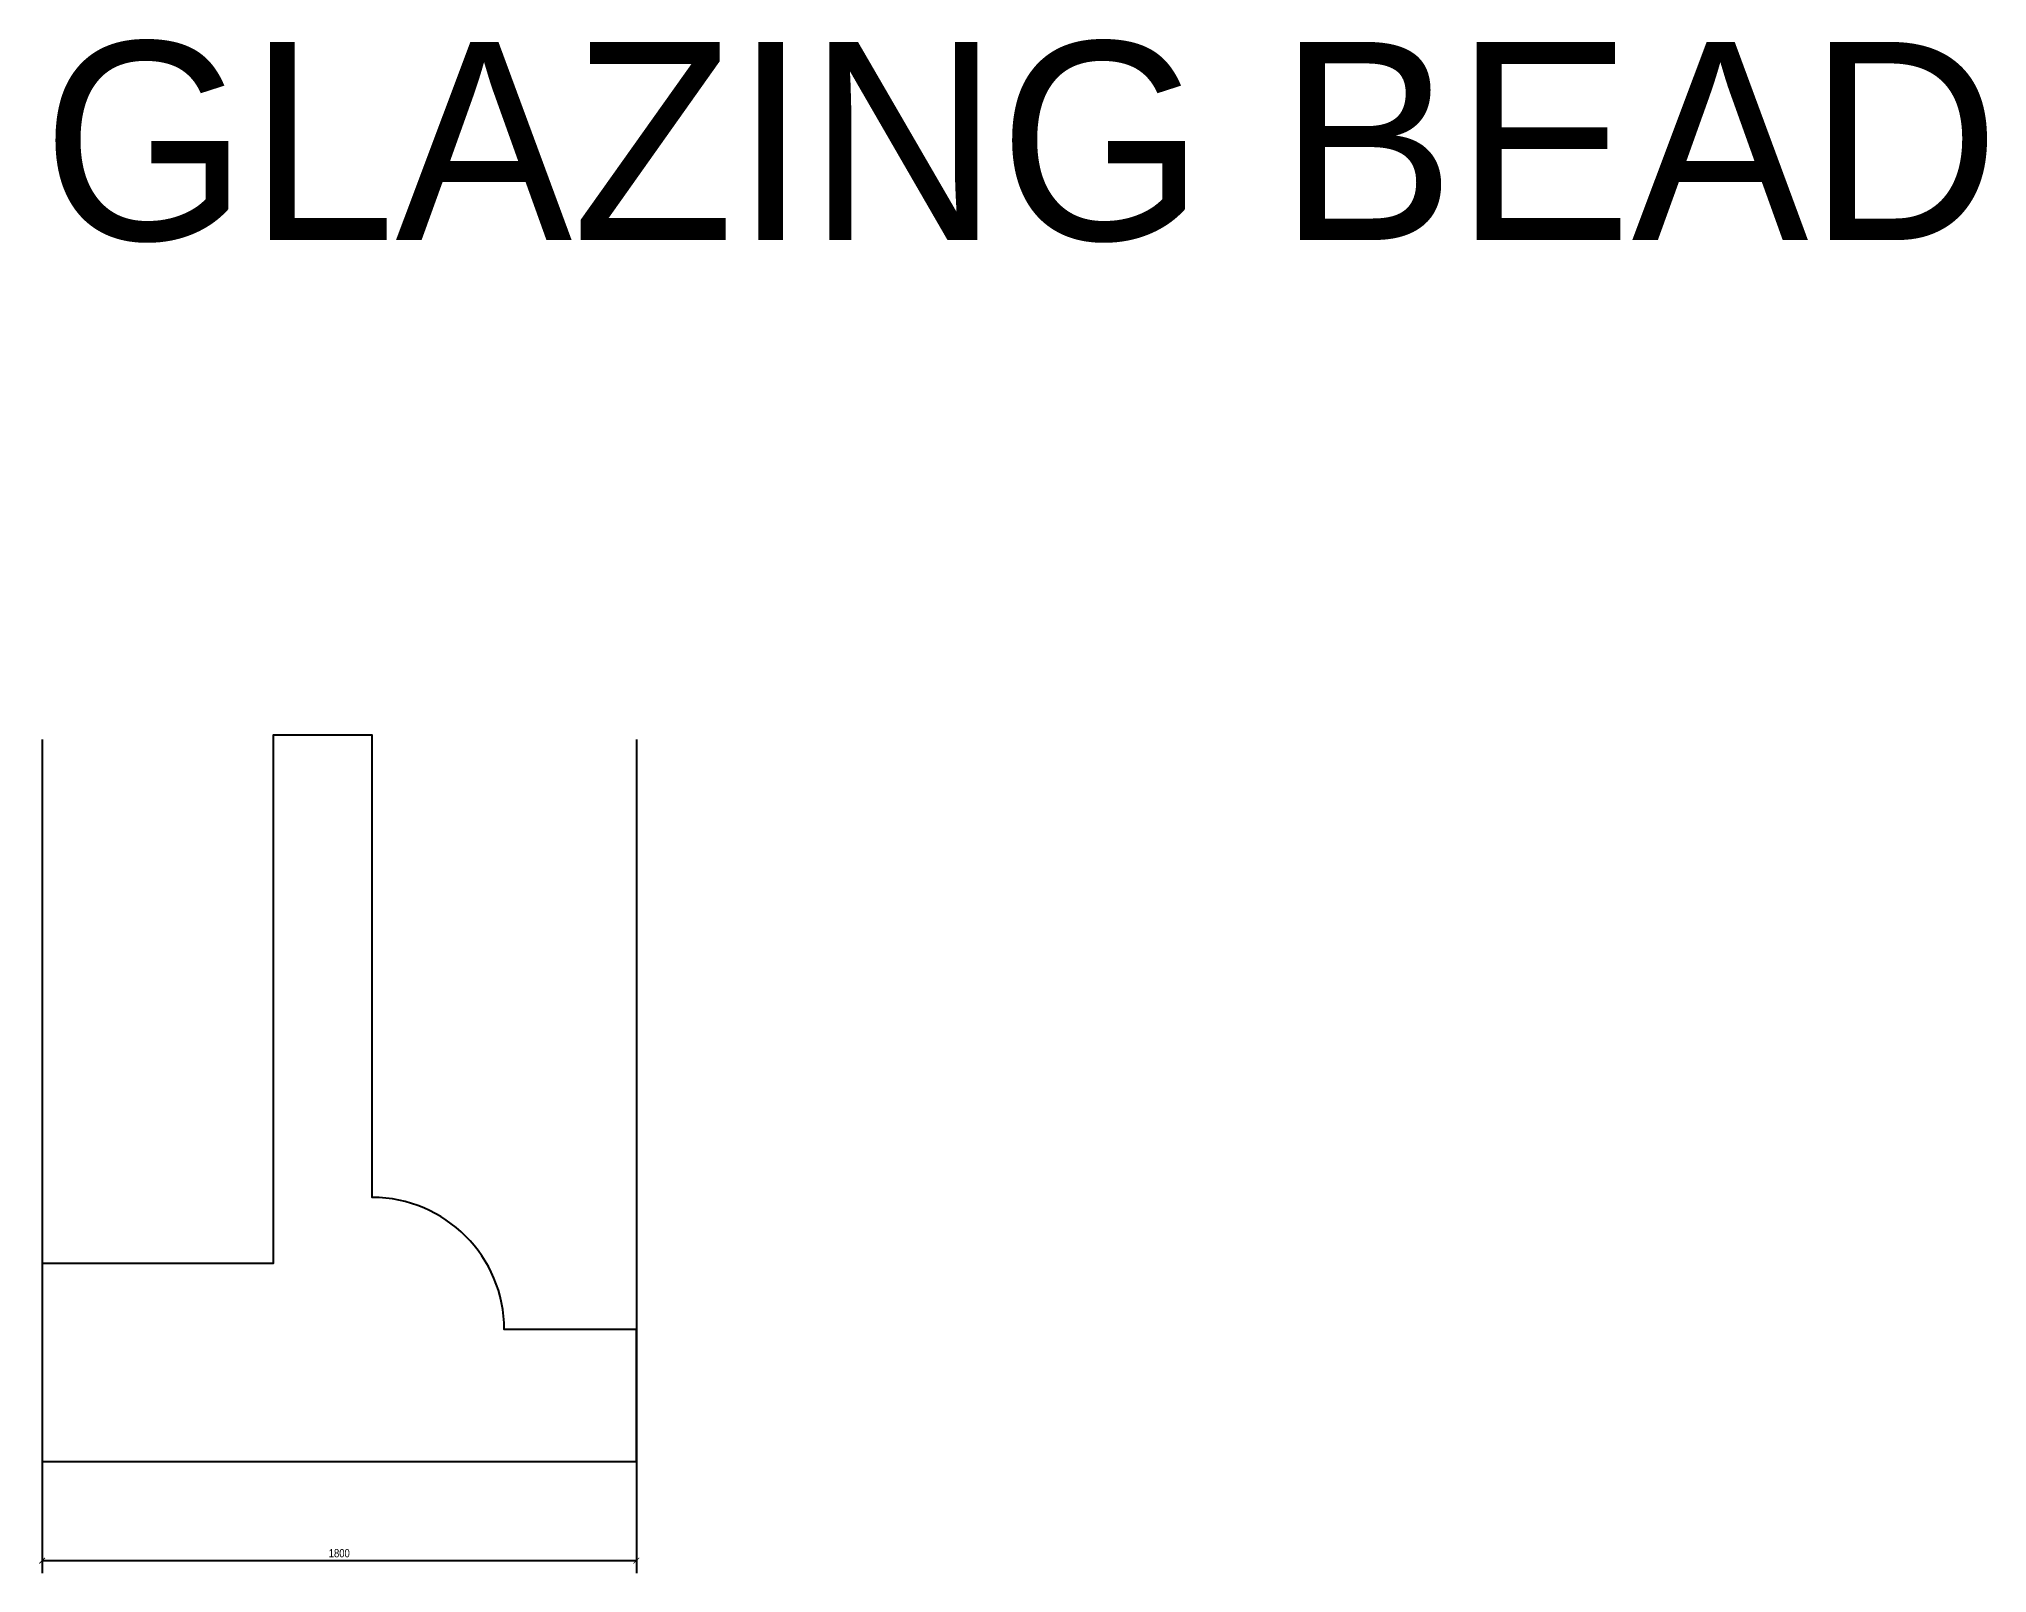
# Model space of a CAD drawing. Header units: millimetres. Extents: x -0.1 to 58.9, y -3.4 to 43.1.
import ezdxf

# ---------------------------------------------------------------- set-up
doc = ezdxf.new("R2010")
doc.units = ezdxf.units.MM
for name, color, linetype in [('DIM', 3, 'Continuous'), ('PROFILE', 7, 'Continuous'), ('TEXT', 2, 'Continuous')]:
    doc.layers.add(name, color=color, linetype=linetype)
doc.styles.add('OpenSansCondensed-Light', font='OpenSansCondensed-Light.ttf')
doc.dimstyles.new('EZDXF', dxfattribs={"dimtxt": 0.25, "dimasz": 0.175, "dimexe": 0.375, "dimexo": 0.125, "dimgap": 0.1, "dimtad": 1, "dimlfac": 100, "dimzin": 12, "dimdsep": 46, "dimtxsty": 'OpenSansCondensed-Light', "dimblk": 'ARCHTICK', "dimcen": 2.5, "dimazin": 3, "dimtfac": 0.5, "dimtmove": 2, "dimatfit": 3})

# ---------------------------------------------------------------- blocks, each defined once
blk = doc.blocks.new('_ARCHTICK')
at = {"color": 0, "linetype": 'BYBLOCK', "const_width": 0.15}
blk.add_lwpolyline([(-0.5, -0.5), (0.5, 0.5)], dxfattribs=at)

msp = doc.modelspace()

# ---------------------------------------------------------------- linework, layer by layer
at = {"layer": 'PROFILE'}
msp.add_lwpolyline([(0, 0), (18, 0), (18, 4), (14, 4, 0.41421356), (10, 8), (10, 22), (7, 22), (7, 6), (0, 6)], format="xyb", close=True, dxfattribs=at)

# ---------------------------------------------------------------- texts
at = {"layer": 'TEXT'}
msp.add_text('GLAZING BEAD', height=6, dxfattribs=at).set_placement((0, 37))

# ---------------------------------------------------------------- dimensions: what is measured, and where the dimension line sits
at = {"layer": 'DIM'}
msp.add_linear_dim(base=(0, -3), p1=(0, 22), p2=(18, 22), dimstyle='EZDXF', dxfattribs=at).render()

doc.saveas('drawing.dxf')
